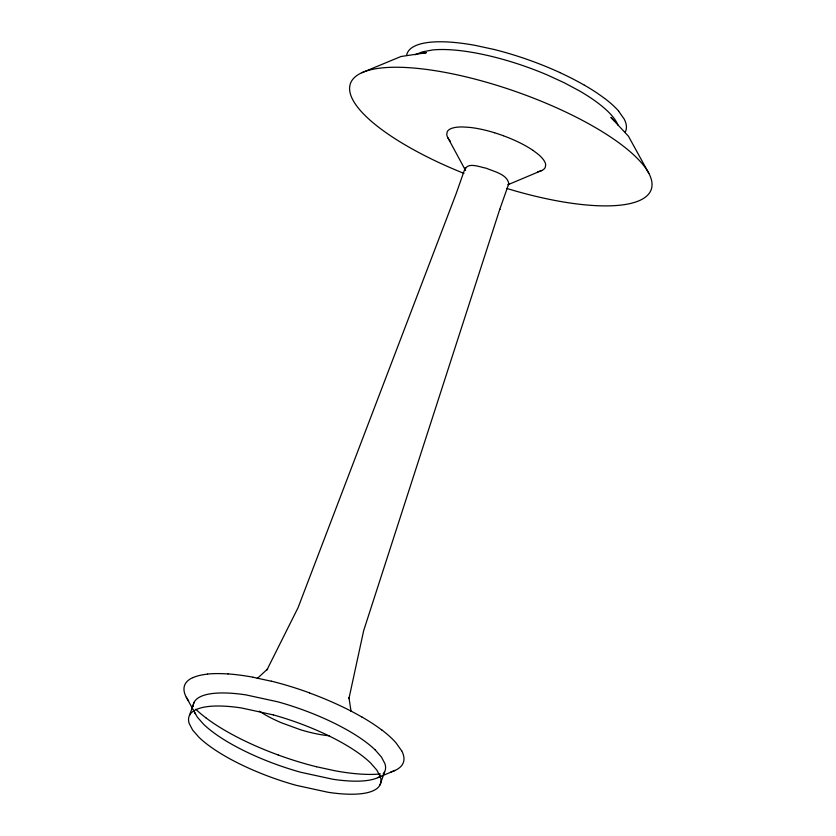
<?xml version="1.0" encoding="UTF-8"?>
<svg xmlns="http://www.w3.org/2000/svg" width="836" height="836" viewBox="0 0 836 836"><rect width="100%" height="100%" fill="white"/><g stroke="black" fill="none" stroke-linecap="round" stroke-linejoin="round"><path stroke-width="1.25" d="M351.047 711.394L348.967 697.496L348.925 698.677L363.67 630.637L499.803 209.219L499.614 209.784L508.81 183.68C507.191 174.222 494.034 171.61 486.333 168.245C480.554 167.273 467.251 161.63 465.192 169.656M189.511 715.344L194.109 702.292M465.255 167.785L456.069 193.889L298.076 607.647L266.924 669.939L267.593 668.988L257.237 678.529M380.014 784.889L384.612 771.827M508.81 183.68L507.933 184.631M463.949 173.376A159.53 47.443 19.4 0 1 441.23 163.637A159.279 47.37 19.4 0 1 407.351 146.196A159.53 47.443 19.4 0 1 356.063 105.075A159.53 47.443 19.4 0 1 361.8 72.742L400.956 56.514L426.329 52.699L420.727 53.504M415.126 54.758L422.514 51.853L432.484 49.972A110.206 32.771 19.4 0 1 547.214 74.937L563.955 82.618L579.202 90.758A110.206 32.771 19.4 0 1 617.992 125.139M508.445 184.516L541.728 170.513M377.82 777.668L395.062 770.416M329.53 735.784L327.545 735.607A57.935 17.232 19.4 0 1 300.312 729.682L281.398 722.774A57.924 17.222 19.4 0 1 264.563 714.446L259.254 711.164M253.078 677.264L271.428 681.256M493.919 49.439L475.569 45.447A116.11 34.527 19.4 0 0 450.541 42.145A115.964 34.485 19.4 0 0 429.986 42.26A115.849 34.454 19.4 0 0 415.356 45.771A115.964 34.485 19.4 0 0 407.592 52.449A116.11 34.527 19.4 0 0 406.641 55.301M316.489 766.748L334.839 770.74A116.11 34.527 19.4 0 0 359.867 774.042A115.964 34.485 19.4 0 0 380.411 773.937M273.33 714.895L241.343 707.935A101.438 30.169 19.4 0 0 189.229 723.568L192.646 730.068L198.884 737.206A101.438 30.169 19.4 0 0 296.195 785.328L328.182 792.298A101.438 30.169 19.4 0 0 380.307 776.675L376.879 770.155L370.641 763.028A101.438 30.169 19.4 0 0 273.341 714.905M494.651 132.767L503.272 135.662M533.107 150.428L538.279 154.346A51.999 15.466 19.4 0 1 545.689 164.828L545.208 167.503A51.999 15.466 19.4 0 1 537.673 171.725M614.878 121.533L610.928 117.385L628.453 136.226L648.84 173.324M375.239 749.976L381.477 757.102L384.905 763.623A101.438 30.169 19.4 0 1 383.055 774.063M618.556 111.083L624.105 118.921A116.11 34.527 19.4 0 1 625.318 131.921M401.604 750.738L396.055 742.911A116.11 34.527 19.4 0 0 382.042 730.121M192.855 677.588A115.964 34.485 19.4 0 0 185.09 684.266A116.11 34.527 19.4 0 0 186.282 697.245L188.685 701.101M186.303 697.276L197.244 717.016L203.482 724.143A101.438 30.169 19.4 0 0 300.793 772.276L332.78 779.236A101.438 30.169 19.4 0 0 380.788 776.017M447.782 137.595L465.506 170.387M193.806 710.495L195.164 713.672M375.239 749.986A101.438 30.169 19.4 0 0 277.939 701.853L245.941 694.883A101.438 30.169 19.4 0 0 193.137 706.608M390.903 771.962A115.849 34.454 19.4 0 0 398.448 768.524A115.964 34.485 19.4 0 0 402.816 763.749A116.11 34.527 19.4 0 0 401.667 750.718M361.978 717.079A115.849 34.454 19.4 0 0 337.295 704.393A115.964 34.485 19.4 0 0 309.602 692.992M205.917 717.852A115.964 34.485 19.4 0 0 225.981 731.009A115.849 34.454 19.4 0 0 250.664 743.685A115.964 34.485 19.4 0 0 278.304 755.023M316.416 766.737A116.11 34.527 19.4 0 1 278.242 755.012M271.345 681.152A116.11 34.527 19.4 0 1 309.529 692.877M207.495 674.077A115.964 34.485 19.4 0 1 228.04 673.962M361.925 716.995A115.964 34.485 19.4 0 1 381.989 730.152M192.897 677.662A115.849 34.454 19.4 0 1 207.547 674.15M205.917 717.842A116.11 34.527 19.4 0 1 195.812 709.252M228.082 673.92A116.11 34.527 19.4 0 1 253.12 677.223M503.376 135.766A51.999 15.466 19.4 0 1 533.169 150.501M450.28 141.117A52.125 15.497 19.4 0 1 446.758 134.439L447.239 131.743A51.999 15.466 19.4 0 1 452.6 128.044A52.125 15.497 19.4 0 1 463.228 126.967L470.135 127.438A52.125 15.497 19.4 0 1 494.619 132.778M506.762 188.434A159.53 47.443 19.4 0 0 619.675 205.228A159.279 47.37 19.4 0 0 644.493 197.787A159.53 47.443 19.4 0 0 594.292 126.926A159.279 47.37 19.4 0 0 560.339 109.506A159.53 47.443 19.4 0 0 381.947 67.915A159.279 47.37 19.4 0 0 361.81 72.753M559.754 72.513A115.964 34.485 19.4 0 0 532.114 61.174A116.11 34.527 19.4 0 0 493.992 49.449M584.406 85.178A115.964 34.485 19.4 0 1 604.47 98.345M559.587 72.471A115.849 34.454 19.4 0 1 584.28 85.157M604.679 98.418A116.11 34.527 19.4 0 1 618.734 111.157"/></g></svg>
